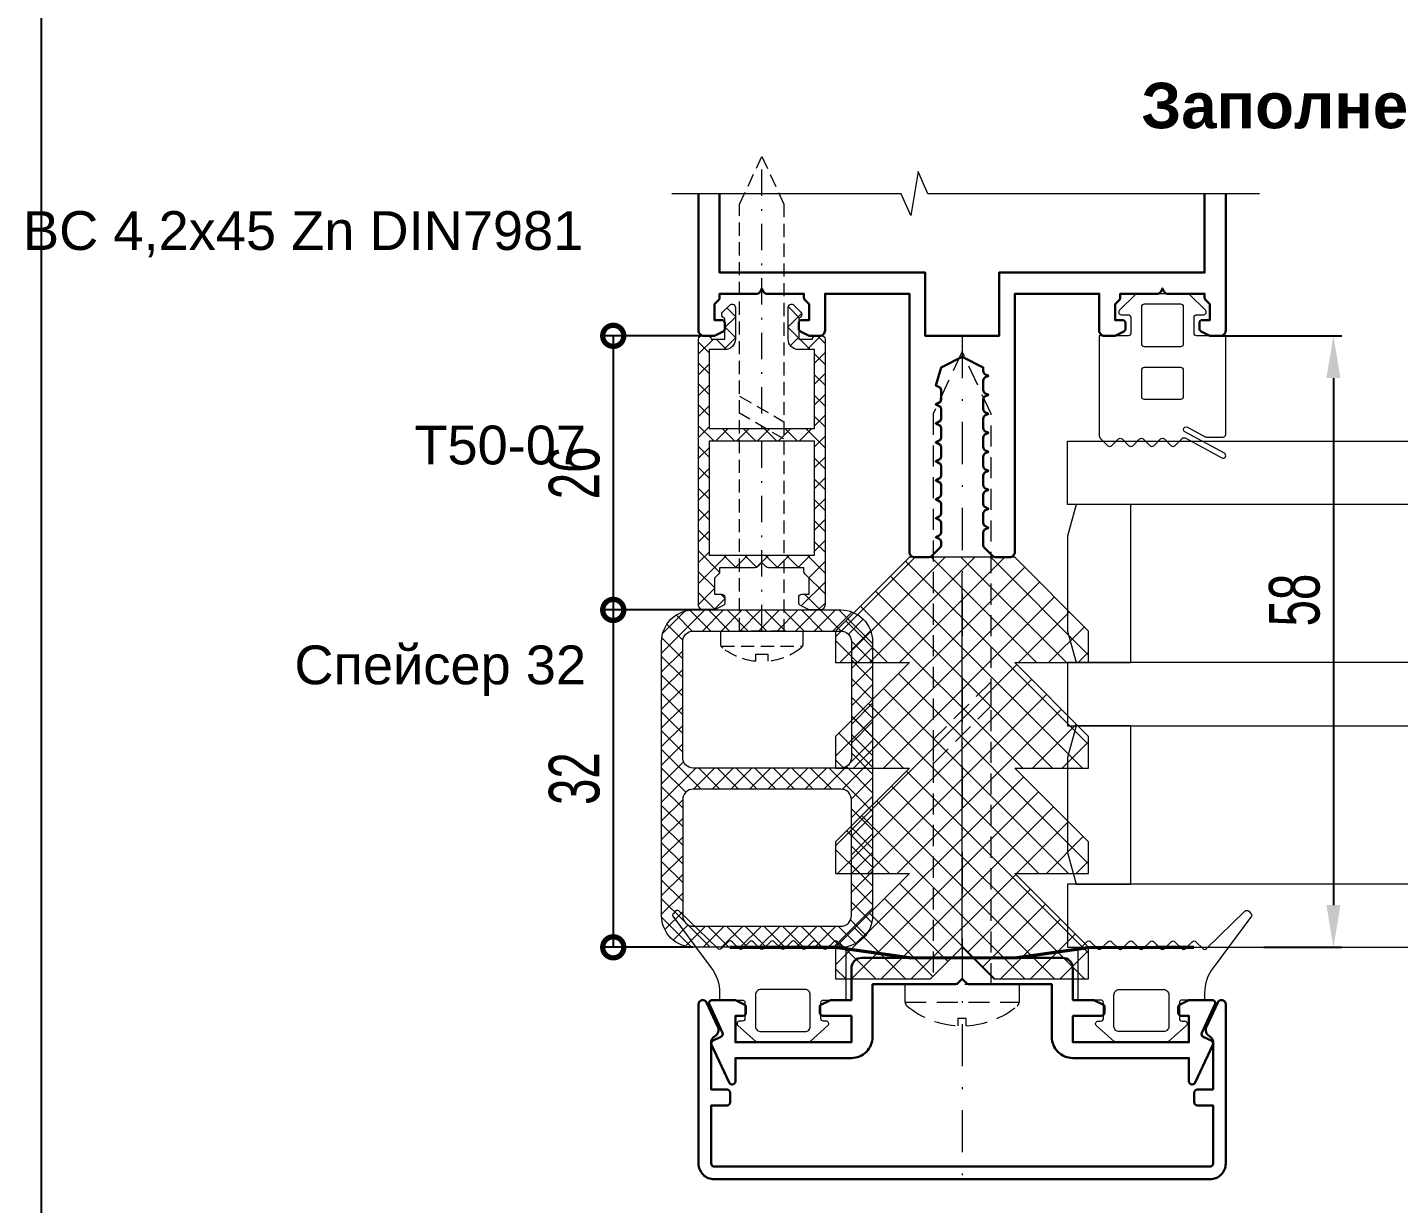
# Model space of a CAD drawing. Extents: x -37 to 8820, y -336 to 478.
# Drawn here: x 6114.2 to 6195.5, y 147.7 to 217.4 of the extents above; entities that cross this region are included whole.
import ezdxf

# ---------------------------------------------------------------- set-up
doc = ezdxf.new("R2010")
doc.units = 0
doc.header["$LTSCALE"] = 5
doc.linetypes.add('DASHDOT', pattern=[1, 0.5, -0.25, 0, -0.25])
doc.linetypes.add('HIDDEN', pattern=[0.375, 0.25, -0.125])
doc.layers.get('0').update_dxf_attribs({"linetype": 'CONTINUOUS', "lineweight": 30})
doc.layers.get('DEFPOINTS').update_dxf_attribs({"linetype": 'CONTINUOUS'})
for name, color, linetype, lineweight in [('1', 6, 'DASHDOT', 13), ('2', 3, 'HIDDEN', 13), ('Dimentions', 5, 'CONTINUOUS', 15), ('Glass', 5, 'CONTINUOUS', 20), ('Герлен', 7, 'CONTINUOUS', 60), ('Зигзаг', 1, 'CONTINUOUS', 15), ('Текстовый', 7, 'CONTINUOUS', 9), ('Уплотнители', 1, 'CONTINUOUS', 20), ('Штриховка', 1, 'CONTINUOUS', 5)]:
    doc.layers.add(name, color=color, linetype=linetype, lineweight=lineweight)
doc.layers.add('Скрытые', color=14, linetype='CONTINUOUS', plot=False)
doc.styles.add('3', font='RUSS.SHX', dxfattribs={"width": 0.7, "height": 3})
doc.styles.add('Каталожный', font='arial.ttf', dxfattribs={"height": 2.5})
doc.dimstyles.new('MX1_6', dxfattribs={"dimtxt": 3, "dimasz": 2.5, "dimexe": 0.5, "dimexo": 0, "dimgap": 0.8, "dimtad": 1, "dimlfac": 1.6, "dimdsep": 46, "dimtxsty": '3', "dimcen": 0, "dimclrd": 256, "dimclre": 256, "dimclrt": 256, "dimaunit": 1, "dimadec": 0, "dimazin": 0, "dimtfac": 1, "dimtmove": 0, "dimatfit": 1, "dimfxl": 1, "dimtvp": 1, "dimtolj": 1, "dimtzin": 0, "dimarcsym": 0})

# ---------------------------------------------------------------- blocks, each defined once
blk = doc.blocks.new('_DotSmall')
at = {"color": 0, "linetype": 'ByBlock', "const_width": 0.5}
blk.add_lwpolyline([(-0.0625, 0, 1), (0.0625, 0, 1)], format="xyb", close=True, dxfattribs=at)
blk = doc.blocks.new('*D139')
at = {"layer": 'DEFPOINTS', "color": 0, "linetype": 'Continuous', "transparency": 16777216}
for p in [(6154.274, 199.142), (6148.907, 182.894), (6154.564, 182.894)]:
    blk.add_point(p, dxfattribs=at)
at = {"layer": 'Dimentions', "linetype": 'Continuous', "lineweight": -2, "transparency": 16777216}
for p, q in [((6154.274, 199.142), (6148.407, 199.142)), ((6148.907, 199.142), (6148.907, 182.894)), ((6154.564, 182.894), (6148.407, 182.894))]:
    blk.add_line(p, q, dxfattribs=at)
at = {"layer": 'Dimentions', "linetype": 'Continuous', "lineweight": -2, "transparency": 16777216, "xscale": 2.5, "yscale": 2.5, "zscale": 2.5}
for p, rotation in [((6148.907, 199.142), 90), ((6148.907, 182.894), 270)]:
    blk.add_blockref('_DotSmall', p, dxfattribs=dict(at, rotation=rotation))
at = {"layer": 'Dimentions', "linetype": 'Continuous', "transparency": 16777216, "insert": (6146.607, 191.018), "char_height": 3, "attachment_point": 5, "rotation": 90, "style": '3'}
blk.add_mtext('\\A1;26', dxfattribs=at)
blk = doc.blocks.new('*D1028')
at = {"layer": 'DEFPOINTS', "color": 0, "transparency": 16777216}
for p in [(6184.352, 199.142), (6187.465, 162.892), (6191.595, 162.892)]:
    blk.add_point(p, dxfattribs=at)
at = {"layer": 'Dimentions', "lineweight": -2, "transparency": 16777216}
for p, q in [((6184.352, 199.142), (6192.095, 199.142)), ((6191.595, 196.642), (6191.595, 165.392)), ((6187.465, 162.892), (6192.095, 162.892))]:
    blk.add_line(p, q, dxfattribs=at)
at = {"layer": 'Dimentions', "transparency": 16777216}
for points in [[(6191.179, 196.642), (6192.012, 196.642), (6191.595, 199.142)], [(6191.179, 165.392), (6192.012, 165.392), (6191.595, 162.892)]]:
    blk.add_solid(points, dxfattribs=at)
at = {"layer": 'Dimentions', "transparency": 16777216, "insert": (6189.295, 183.478), "char_height": 3, "attachment_point": 5, "rotation": 90, "style": '3'}
blk.add_mtext('\\A1;58', dxfattribs=at)
blk = doc.blocks.new('*D1031')
at = {"layer": 'DEFPOINTS', "color": 0, "linetype": 'Continuous', "transparency": 16777216}
for p in [(6154.847, 182.892), (6148.907, 162.892), (6153.614, 162.892)]:
    blk.add_point(p, dxfattribs=at)
at = {"layer": 'Dimentions', "linetype": 'Continuous', "lineweight": -2, "transparency": 16777216}
for p, q in [((6154.847, 182.892), (6148.407, 182.892)), ((6148.907, 182.892), (6148.907, 162.892)), ((6153.614, 162.892), (6148.407, 162.892))]:
    blk.add_line(p, q, dxfattribs=at)
at = {"layer": 'Dimentions', "linetype": 'Continuous', "lineweight": -2, "transparency": 16777216, "xscale": 2.5, "yscale": 2.5, "zscale": 2.5}
for p, rotation in [((6148.907, 182.892), 90), ((6148.907, 162.892), 270)]:
    blk.add_blockref('_DotSmall', p, dxfattribs=dict(at, rotation=rotation))
at = {"layer": 'Dimentions', "linetype": 'Continuous', "transparency": 16777216, "insert": (6146.607, 172.892), "char_height": 3, "attachment_point": 5, "rotation": 90, "style": '3'}
blk.add_mtext('\\A1;32', dxfattribs=at)
blk = doc.blocks.new('*U63')
at = {"layer": '1'}
blk.add_line((0, 0), (0, -45), dxfattribs=at)
at = {"layer": '2'}
blk.add_line((-3.84, 1.45), (3.84, 1.45), dxfattribs=at)
blk.add_lwpolyline([(-0.6, 2.87, 0.143497), (-3.71, 1.61, 0.228881), (-3.9, 1.21), (-3.9, 0), (3.9, 0), (3.9, 1.21, 0.228881), (3.71, 1.61, 0.143497), (0.6, 2.87), (0.6, 2.24), (-0.6, 2.24)], format="xyb", close=True, dxfattribs=at)
for points in [[(-2.1, 0), (-2.1, -40.5), (0, -45), (2.1, -40.5), (2.1, 0)], [(2.1, -18.22), (-2.1, -20.65), (-2.1, -22.28), (2.1, -19.85)]]:
    blk.add_lwpolyline(points, close=True, dxfattribs=at)

msp = doc.modelspace()

# ---------------------------------------------------------------- hatches: boundary and pattern name
at = {"layer": 'Штриховка', "lineweight": 5}
h = msp.add_hatch(dxfattribs=at)
h.set_pattern_fill('ANSI37', color=256, scale=7, style=0)
h.set_pattern_definition([(45, (8528.3299, 7322.9586), (-0.61871843, 0.61871843), []), (135, (8528.3299, 7322.9586), (-0.61871843, -0.61871843), [])])
h.paths.add_polyline_path([(6160.8365, 192.8916), (6154.5865, 192.8916), (6154.5865, 186.1416), (6160.8365, 186.1416)], flags=16)
edge = h.paths.add_edge_path()
edge.add_line((6160.8365, 193.6416), (6160.8365, 198.3291))
edge.add_line((6160.8365, 198.3291), (6159.899, 198.3291))
edge.add_arc((6159.899, 198.9541), 0.625, 180, 270, ccw=False)
edge.add_line((6159.274, 198.9541), (6159.274, 200.8184))
edge.add_arc((6159.4723, 200.8184), 0.1982, 45, 180, ccw=False)
edge.add_line((6159.6124, 200.9586), (6160.0316, 200.5394))
edge.add_arc((6159.899, 200.4068), 0.1875, -45, 45, ccw=False)
edge.add_line((6160.0316, 200.2742), (6159.899, 200.1416))
edge.add_line((6159.899, 200.1416), (6159.899, 198.9541))
edge.add_line((6159.899, 198.9541), (6160.7115, 198.9541))
edge.add_arc((6160.899, 198.9541), 0.1875, 90, 180, ccw=False)
edge.add_line((6160.899, 199.1416), (6161.274, 199.1416))
edge.add_arc((6161.274, 198.9541), 0.1875, 0, 90, ccw=False)
edge.add_line((6161.4615, 198.9541), (6161.4615, 183.2041))
edge.add_arc((6161.149, 183.2041), 0.3125, -90, 0, ccw=False)
edge.add_line((6161.149, 182.8916), (6160.5683, 182.8916))
edge.add_arc((6160.5683, 183.0791), 0.1875, 243.434949, 270, ccw=False)
edge.add_line((6160.4845, 182.9114), (6160.0027, 183.1523))
edge.add_arc((6160.0865, 183.32), 0.1875, 180, 243.434949, ccw=False)
edge.add_line((6159.899, 183.32), (6159.899, 183.6416))
edge.add_arc((6160.0865, 183.6416), 0.1875, 90, 180, ccw=False)
edge.add_line((6160.0865, 183.8291), (6160.524, 183.8291))
edge.add_line((6160.524, 183.8291), (6160.524, 184.7666))
edge.add_line((6160.524, 184.7666), (6160.2665, 185.0242))
edge.add_arc((6160.399, 185.1568), 0.1875, 180, 225, ccw=False)
edge.add_line((6160.2115, 185.1568), (6160.2115, 185.3916))
edge.add_line((6160.2115, 185.3916), (6158.1017, 185.3916))
edge.add_arc((6158.1017, 185.5791), 0.1875, 225, 270, ccw=False)
edge.add_line((6157.9691, 185.4465), (6157.7115, 185.7041))
edge.add_line((6157.7115, 185.7041), (6157.454, 185.4465))
edge.add_arc((6157.3214, 185.5791), 0.1875, 270, 315, ccw=False)
edge.add_line((6157.3214, 185.3916), (6155.2115, 185.3916))
edge.add_line((6155.2115, 185.3916), (6155.2115, 185.1568))
edge.add_arc((6155.024, 185.1568), 0.1875, -45, 0, ccw=False)
edge.add_line((6155.1566, 185.0242), (6154.899, 184.7666))
edge.add_line((6154.899, 184.7666), (6154.899, 183.8291))
edge.add_line((6154.899, 183.8291), (6155.3365, 183.8291))
edge.add_arc((6155.3365, 183.6416), 0.1875, 0, 90, ccw=False)
edge.add_line((6155.524, 183.6416), (6155.524, 183.32))
edge.add_arc((6155.3365, 183.32), 0.1875, -63.434949, 0, ccw=False)
edge.add_line((6155.4204, 183.1523), (6154.9386, 182.9114))
edge.add_arc((6154.8548, 183.0791), 0.1875, 270, 296.565051, ccw=False)
edge.add_line((6154.8548, 182.8916), (6154.274, 182.8916))
edge.add_arc((6154.274, 183.2041), 0.3125, 180, 270, ccw=False)
edge.add_line((6153.9615, 183.2041), (6153.9615, 198.9541))
edge.add_arc((6154.149, 198.9541), 0.1875, 90, 180, ccw=False)
edge.add_line((6154.149, 199.1416), (6154.524, 199.1416))
edge.add_arc((6154.524, 198.9541), 0.1875, 0, 90, ccw=False)
edge.add_line((6154.7115, 198.9541), (6155.524, 198.9541))
edge.add_line((6155.524, 198.9541), (6155.524, 200.1416))
edge.add_line((6155.524, 200.1416), (6155.3915, 200.2742))
edge.add_arc((6155.524, 200.4068), 0.1875, 135, 225, ccw=False)
edge.add_line((6155.3915, 200.5394), (6155.8107, 200.9586))
edge.add_arc((6155.9508, 200.8184), 0.1982, 0, 135, ccw=False)
edge.add_line((6156.149, 200.8184), (6156.149, 198.9541))
edge.add_arc((6155.524, 198.9541), 0.625, -90, 0, ccw=False)
edge.add_line((6155.524, 198.3291), (6154.5865, 198.3291))
edge.add_line((6154.5865, 198.3291), (6154.5865, 193.6416))
edge.add_line((6154.5865, 193.6416), (6160.8365, 193.6416))
h = msp.add_hatch(dxfattribs=at)
h.set_pattern_fill('NET', color=256, scale=10, angle=45, style=0)
h.set_pattern_definition([(45, (1093.7875, 2873.4894), (-0.88388348, 0.88388348), []), (135, (1093.7875, 2873.4894), (-0.88388348, -0.88388348), [])])
h.paths.add_polyline_path([(6171.4615, 161.0166), (6177.0865, 161.0166), (6177.0865, 162.8916), (6172.7115, 167.2666), (6177.0865, 167.2666), (6177.0865, 169.1416), (6172.7115, 173.5166), (6177.0865, 173.5166), (6177.0865, 175.3916), (6172.7115, 179.7666), (6177.0865, 179.7666), (6177.0865, 181.6416), (6172.7115, 186.0166), (6166.4615, 186.0166), (6162.0865, 181.6416), (6162.0865, 179.7666), (6166.4615, 179.7666), (6162.0865, 175.3916), (6162.0865, 173.5166), (6166.4615, 173.5166), (6162.0865, 169.1416), (6162.0865, 167.2666), (6166.4615, 167.2666), (6162.0865, 162.8916), (6162.0865, 161.0166), (6167.7115, 161.0166), (6169.5865, 162.8916)])
at = {"layer": 'Штриховка'}
h = msp.add_hatch(dxfattribs=at)
h.set_pattern_fill('NET', color=256, scale=6.25, angle=135, style=0)
h.set_pattern_definition([(135, (3746.9645, -3692.8353), (-0.55242717, -0.55242717), []), (225, (3746.9645, -3692.8353), (0.55242717, -0.55242717), [])])
edge = h.paths.add_edge_path()
edge.add_line((6151.774, 164.7666), (6151.774, 181.0166))
edge.add_arc((6153.649, 181.0166), 1.875, 90, 180, ccw=False)
edge.add_line((6153.649, 182.8916), (6162.399, 182.8916))
edge.add_arc((6162.399, 181.0166), 1.875, 0, 90, ccw=False)
edge.add_line((6164.274, 181.0166), (6164.274, 164.7666))
edge.add_arc((6162.399, 164.7666), 1.875, 270, 360, ccw=False)
edge.add_line((6162.399, 162.8916), (6153.649, 162.8916))
edge.add_arc((6153.649, 164.7666), 1.875, 180, 270, ccw=False)
edge = h.paths.add_edge_path(flags=16)
edge.add_line((6153.649, 164.1416), (6162.399, 164.1416))
edge.add_arc((6162.399, 164.7666), 0.625, 270, 360)
edge.add_line((6163.024, 164.7666), (6163.024, 171.6416))
edge.add_arc((6162.399, 171.6416), 0.625, 360, 450)
edge.add_line((6162.399, 172.2666), (6153.649, 172.2666))
edge.add_arc((6153.649, 171.6416), 0.625, 90, 180)
edge.add_line((6153.024, 171.6416), (6153.024, 164.7666))
edge.add_arc((6153.649, 164.7666), 0.625, 180, 270)
edge = h.paths.add_edge_path(flags=16)
edge.add_line((6153.024, 174.1416), (6153.024, 181.0166))
edge.add_arc((6153.649, 181.0166), 0.625, 90, 180, ccw=False)
edge.add_line((6153.649, 181.6416), (6162.399, 181.6416))
edge.add_arc((6162.399, 181.0166), 0.625, 0, 90, ccw=False)
edge.add_line((6163.024, 181.0166), (6163.024, 174.1416))
edge.add_arc((6162.399, 174.1416), 0.625, 270, 360, ccw=False)
edge.add_line((6162.399, 173.5166), (6153.649, 173.5166))
edge.add_arc((6153.649, 174.1416), 0.625, 180, 270, ccw=False)

# ---------------------------------------------------------------- linework, layer by layer
msp.add_lwpolyline([(6153.9615, 207.5687), (6153.9615, 199.4541, 0.4142136), (6154.274, 199.1416), (6154.8548, 199.1416, 0.1164338), (6154.9386, 199.1614), (6155.4204, 199.4023, 0.284079), (6155.524, 199.57), (6155.524, 199.8916, 0.4142136), (6155.3365, 200.0791), (6154.899, 200.0791), (6154.899, 201.0166), (6155.1566, 201.2742, 0.1989124), (6155.2115, 201.4068), (6155.2115, 201.6416), (6157.4394, 201.6416, 0.284079), (6157.6071, 201.7453), (6157.7115, 201.9541), (6157.816, 201.7453, 0.284079), (6157.9837, 201.6416), (6160.2115, 201.6416), (6160.2115, 201.4068, 0.1989124), (6160.2665, 201.2742), (6160.524, 201.0166), (6160.524, 200.0791), (6160.0865, 200.0791, 0.4142136), (6159.899, 199.8916), (6159.899, 199.57, 0.284079), (6160.0027, 199.4023), (6160.4845, 199.1614, 0.1164338), (6160.5683, 199.1416), (6161.149, 199.1416, 0.4142136), (6161.4615, 199.4541), (6161.4615, 201.6416), (6166.4615, 201.6416), (6166.4615, 186.3291, 0.4142136), (6166.774, 186.0166), (6167.6339, 186.0166, 0.1989124), (6167.7665, 186.0715), (6168.2816, 186.5867, 0.1989124), (6168.3365, 186.7193), (6168.3365, 186.932, 0.284079), (6168.2329, 187.0997), (6168.024, 187.2041), (6168.2329, 187.3086, 0.284079), (6168.3365, 187.4763), (6168.3365, 188.057, 0.284079), (6168.2329, 188.2247), (6168.024, 188.3291), (6168.2329, 188.4336, 0.284079), (6168.3365, 188.6013), (6168.3365, 189.182, 0.284079), (6168.2329, 189.3497), (6168.024, 189.4541), (6168.2329, 189.5586, 0.284079), (6168.3365, 189.7263), (6168.3365, 190.307, 0.284079), (6168.2329, 190.4747), (6168.024, 190.5791), (6168.2329, 190.6836, 0.284079), (6168.3365, 190.8513), (6168.3365, 191.432, 0.284079), (6168.2329, 191.5997), (6168.024, 191.7041), (6168.2329, 191.8086, 0.284079), (6168.3365, 191.9763), (6168.3365, 192.557, 0.284079), (6168.2329, 192.7247), (6168.024, 192.8291), (6168.2329, 192.9336, 0.284079), (6168.3365, 193.1013), (6168.3365, 193.682, 0.284079), (6168.2329, 193.8497), (6168.024, 193.9541), (6168.2329, 194.0586, 0.284079), (6168.3365, 194.2263), (6168.3365, 194.807, 0.284079), (6168.2329, 194.9747), (6168.024, 195.0791), (6168.2329, 195.1836, 0.284079), (6168.3365, 195.3513), (6168.3365, 195.932, 0.284079), (6168.2329, 196.0997), (6168.024, 196.2041), (6168.3365, 197.2666), (6169.5865, 197.8916), (6170.8365, 197.2666), (6170.8365, 197.0388, 0.284079), (6170.9402, 196.8711), (6171.149, 196.7666), (6170.9402, 196.6622, 0.284079), (6170.8365, 196.4945), (6170.8365, 195.9138, 0.284079), (6170.9402, 195.7461), (6171.149, 195.6416), (6170.9402, 195.5372, 0.284079), (6170.8365, 195.3695), (6170.8365, 194.7888, 0.284079), (6170.9402, 194.6211), (6171.149, 194.5166), (6170.9402, 194.4122, 0.284079), (6170.8365, 194.2445), (6170.8365, 193.6638, 0.284079), (6170.9402, 193.4961), (6171.149, 193.3916), (6170.9402, 193.2872, 0.284079), (6170.8365, 193.1195), (6170.8365, 192.5388, 0.284079), (6170.9402, 192.3711), (6171.149, 192.2666), (6170.9402, 192.1622, 0.284079), (6170.8365, 191.9945), (6170.8365, 191.4138, 0.284079), (6170.9402, 191.2461), (6171.149, 191.1416), (6170.9402, 191.0372, 0.284079), (6170.8365, 190.8695), (6170.8365, 190.2888, 0.284079), (6170.9402, 190.1211), (6171.149, 190.0166), (6170.9402, 189.9122, 0.284079), (6170.8365, 189.7445), (6170.8365, 189.1638, 0.284079), (6170.9402, 188.9961), (6171.149, 188.8916), (6170.9402, 188.7872, 0.284079), (6170.8365, 188.6195), (6170.8365, 188.0388, 0.284079), (6170.9402, 187.8711), (6171.149, 187.7666), (6170.9402, 187.6622, 0.284079), (6170.8365, 187.4945), (6170.8365, 186.7193, 0.1989124), (6170.8915, 186.5867), (6171.4066, 186.0715, 0.1989124), (6171.5392, 186.0166), (6172.399, 186.0166, 0.4142136), (6172.7115, 186.3291), (6172.7115, 201.6416), (6177.7115, 201.6416), (6177.7115, 199.4541, 0.4142136), (6178.024, 199.1416), (6178.6048, 199.1416, 0.1164338), (6178.6886, 199.1614), (6179.1704, 199.4023, 0.284079), (6179.274, 199.57), (6179.274, 199.8916, 0.4142136), (6179.0865, 200.0791), (6178.649, 200.0791), (6178.649, 201.0166), (6178.9066, 201.2742, 0.1989124), (6178.9615, 201.4068), (6178.9615, 201.6416), (6181.1894, 201.6416, 0.284079), (6181.3571, 201.7453), (6181.4615, 201.9541), (6181.566, 201.7453, 0.284079), (6181.7337, 201.6416), (6183.9615, 201.6416), (6183.9615, 201.4068, 0.1989124), (6184.0165, 201.2742), (6184.274, 201.0166), (6184.274, 200.0791), (6183.8365, 200.0791, 0.4142136), (6183.649, 199.8916), (6183.649, 199.57, 0.284079), (6183.7527, 199.4023), (6184.2345, 199.1614, 0.1164338), (6184.3183, 199.1416), (6184.899, 199.1416, 0.4142136), (6185.2115, 199.4541), (6185.2115, 207.5687)], format="xyb")
msp.add_lwpolyline([(6155.2115, 207.5687), (6155.2115, 202.8916), (6167.399, 202.8916), (6167.399, 199.1416), (6171.774, 199.1416), (6171.774, 202.8916), (6183.9615, 202.8916), (6183.9615, 207.5687)])
for points in [[(6154.7291, 157.1127, -0.4142136), (6154.8198, 157.3619), (6155.2916, 157.5819, 0.4142136), (6155.3823, 157.831), (6154.6041, 159.4999, -0.5486188), (6154.774, 159.7666), (6156.1048, 159.7666, -0.1164338), (6156.1886, 159.7468), (6156.6704, 159.5059, -0.284079), (6156.774, 159.3382), (6156.774, 159.0166, -0.4142136), (6156.5865, 158.8291), (6156.149, 158.8291), (6156.149, 157.2666), (6163.024, 157.2666), (6163.024, 158.8291), (6161.3365, 158.8291, -0.4142136), (6161.149, 159.0166), (6161.149, 159.3382, -0.284079), (6161.2527, 159.5059), (6161.7345, 159.7468, -0.1164338), (6161.8183, 159.7666), (6163.024, 159.7666), (6163.024, 161.6416, -0.4142136), (6163.649, 162.2666), (6175.524, 162.2666, -0.4142136), (6176.149, 161.6416), (6176.149, 159.7666), (6177.3548, 159.7666, -0.1164338), (6177.4386, 159.7468), (6177.9204, 159.5059, -0.284079), (6178.024, 159.3382), (6178.024, 159.0166, -0.4142136), (6177.8365, 158.8291), (6176.149, 158.8291), (6176.149, 157.2666), (6183.024, 157.2666), (6183.024, 158.8291), (6182.5865, 158.8291, -0.4142136), (6182.399, 159.0166), (6182.399, 159.3382, -0.284079), (6182.5027, 159.5059), (6182.9845, 159.7468, -0.1164338), (6183.0683, 159.7666), (6184.399, 159.7666, -0.5486188), (6184.569, 159.4999), (6183.7908, 157.831, 0.4142136), (6183.8815, 157.5819), (6184.3533, 157.3619, -0.4142136), (6184.444, 157.1127), (6183.4005, 154.8749, -0.2914734), (6183.2305, 154.7666), (6183.2115, 154.7666, -0.4142136), (6183.024, 154.9541), (6183.024, 156.3291), (6176.149, 156.3291, -0.4142136), (6174.899, 157.5791), (6174.899, 160.7041), (6169.9767, 160.7041, -0.1989124), (6169.8441, 160.759), (6169.5865, 161.0166), (6169.329, 160.759, -0.1989124), (6169.1964, 160.7041), (6164.274, 160.7041), (6164.274, 157.5791, -0.4142136), (6163.024, 156.3291), (6156.149, 156.3291), (6156.149, 154.9541, -0.4142136), (6155.9615, 154.7666), (6155.9426, 154.7666, -0.2914734), (6155.7726, 154.8749)], [(6184.4615, 154.4541), (6184.4615, 157.2799, 0.2797393), (6184.2596, 157.6126, -0.4015594), (6184.065, 158.1856), (6184.735, 159.6223, -0.8025849), (6185.2115, 159.5166), (6185.2115, 150.0791, -0.4142136), (6184.274, 149.1416), (6154.899, 149.1416, -0.4142136), (6153.9615, 150.0791), (6153.9615, 159.5166, -0.8025849), (6154.4381, 159.6223), (6155.1081, 158.1856, -0.4015594), (6154.9135, 157.6126, 0.2797393), (6154.7115, 157.2799), (6154.7115, 154.4541), (6155.649, 154.4541, -0.4142136), (6155.8365, 154.2666), (6155.8365, 153.7041, -0.4142136), (6155.649, 153.5166), (6154.7115, 153.5166), (6154.7115, 150.0791, 0.4142136), (6154.899, 149.8916), (6184.274, 149.8916, 0.4142136), (6184.4615, 150.0791), (6184.4615, 153.5166), (6183.524, 153.5166, -0.4142136), (6183.3365, 153.7041), (6183.3365, 154.2666, -0.4142136), (6183.524, 154.4541)]]:
    msp.add_lwpolyline(points, format="xyb", close=True)
at = {"layer": '1'}
msp.add_line((6169.5865, 199.1416), (6169.5865, 149.1416), dxfattribs=at)
at = {"layer": '2'}
msp.add_line((6166.2115, 159.6481), (6172.9615, 159.6481), dxfattribs=at)
for points in [[(6171.3053, 160.7041), (6171.3053, 194.5183), (6169.5865, 198.2041), (6167.8678, 194.5183), (6167.8678, 160.7041)], [(6167.8678, 173.77), (6171.3053, 177.2075), (6171.3053, 178.6398), (6167.8678, 175.2023)]]:
    msp.add_lwpolyline(points, close=True, dxfattribs=at)
msp.add_lwpolyline([(6169.3409, 158.2413, -0.1618489), (6166.3252, 159.407, -0.2238875), (6166.2115, 159.6481), (6166.2115, 160.7041), (6172.9615, 160.7041), (6172.9615, 159.6481, -0.2238875), (6172.8479, 159.407, -0.1618489), (6169.8322, 158.2413), (6169.8322, 158.6789), (6169.3409, 158.6789)], format="xyb", close=True, dxfattribs=at)
at = {"layer": 'Glass'}
for points in [[(6217.4039, 189.1416), (6175.8365, 189.1416), (6175.8365, 192.8916), (6217.4039, 192.8916)], [(6176.339, 179.7666), (6179.5865, 179.7666), (6179.5865, 189.1416), (6176.339, 189.1416), (6175.8365, 187.2666), (6175.8365, 181.6416)], [(6217.4039, 179.7666), (6175.8365, 179.7666), (6175.8365, 176.0166), (6217.4039, 176.0166)], [(6176.339, 166.6416), (6179.5865, 166.6416), (6179.5865, 176.0166), (6176.339, 176.0166), (6175.8365, 174.1416), (6175.8365, 168.5166)], [(6217.4039, 166.6416), (6175.8365, 166.6416), (6175.8365, 162.8916), (6217.4039, 162.8916)]]:
    msp.add_lwpolyline(points, close=True, dxfattribs=at)
at = {"layer": 'Герлен', "ltscale": 2, "const_width": 0.1875}
msp.add_lwpolyline([(6155.8164, 162.8916), (6162.0865, 162.8916), (6166.5285, 162.2666), (6172.7785, 162.2666), (6177.0865, 162.8764), (6183.3337, 162.8916)], dxfattribs=at)
at = {"layer": 'Зигзаг'}
msp.add_lwpolyline([(6187.205, 207.5687), (6167.5621, 207.5687), (6166.9812, 208.8866), (6166.5456, 206.2739), (6165.9631, 207.5687), (6152.3732, 207.5687)], dxfattribs=at)
at = {"layer": 'Скрытые', "linetype": 'Continuous'}
msp.add_lwpolyline([(6280, 10), (6280, 287), (6115, 287), (6115, 10)], close=True, dxfattribs=at)
at = {"layer": 'Уплотнители'}
msp.add_line((6169.5865, 162.8916), (6169.5865, 185.0791), dxfattribs=at)
for points in [[(6182.9423, 193.7275), (6183.9874, 193.1605, 0.1249127), (6184.0619, 193.1416), (6185.0553, 193.1416, 0.4142136), (6185.2115, 193.2979), (6185.2115, 199.1416), (6183.4928, 199.1416, -0.4142136), (6183.3365, 199.2979), (6183.3365, 200.2354, -0.4142136), (6183.4928, 200.3916), (6183.899, 200.3916, 0.6685867), (6184.0094, 200.6585), (6183.0698, 201.596, 0.1986192), (6182.9594, 201.6416), (6179.9637, 201.6416, 0.1986192), (6179.8533, 201.596), (6178.9137, 200.6585, 0.6685867), (6179.024, 200.3916), (6179.4303, 200.3916, -0.4142136), (6179.5865, 200.2354), (6179.5865, 199.2979, -0.4142136), (6179.4303, 199.1416), (6177.7115, 199.1416), (6177.7115, 193.2063, 0.1989124), (6177.7573, 193.0959), (6178.2261, 192.6271, 0.4142136), (6178.447, 192.6271), (6178.8511, 193.0311, -0.4142136), (6179.072, 193.0311), (6179.4761, 192.6271, 0.4142136), (6179.697, 192.6271), (6180.1011, 193.0311, -0.4142136), (6180.322, 193.0311), (6180.7261, 192.6271, 0.4142136), (6180.947, 192.6271), (6181.3511, 193.0311, -0.4142136), (6181.572, 193.0311), (6181.9761, 192.6271, 0.4142136), (6182.197, 192.6271), (6182.6291, 193.0592, -0.3320761), (6182.8141, 193.086), (6184.9808, 191.9105, 1), (6185.1298, 192.1852), (6182.7933, 193.4528, -1)], [(6160.8365, 193.6416), (6160.8365, 198.3291), (6159.899, 198.3291, -0.4142136), (6159.274, 198.9541), (6159.274, 200.8184, -0.6681786), (6159.6124, 200.9586), (6160.0316, 200.5394, -0.4142136), (6160.0316, 200.2742), (6159.899, 200.1416), (6159.899, 198.9541), (6160.7115, 198.9541, -0.4142136), (6160.899, 199.1416), (6161.274, 199.1416, -0.4142136), (6161.4615, 198.9541), (6161.4615, 183.2041, -0.4142136), (6161.149, 182.8916), (6160.5683, 182.8916, -0.1164338), (6160.4845, 182.9114), (6160.0027, 183.1523, -0.284079), (6159.899, 183.32), (6159.899, 183.6416, -0.4142136), (6160.0865, 183.8291), (6160.524, 183.8291), (6160.524, 184.7666), (6160.2665, 185.0242, -0.1989124), (6160.2115, 185.1568), (6160.2115, 185.3916), (6158.1017, 185.3916, -0.1989124), (6157.9691, 185.4465), (6157.7115, 185.7041), (6157.454, 185.4465, -0.1989124), (6157.3214, 185.3916), (6155.2115, 185.3916), (6155.2115, 185.1568, -0.1989124), (6155.1566, 185.0242), (6154.899, 184.7666), (6154.899, 183.8291), (6155.3365, 183.8291, -0.4142136), (6155.524, 183.6416), (6155.524, 183.32, -0.284079), (6155.4204, 183.1523), (6154.9386, 182.9114, -0.1164338), (6154.8548, 182.8916), (6154.274, 182.8916, -0.4142136), (6153.9615, 183.2041), (6153.9615, 198.9541, -0.4142136), (6154.149, 199.1416), (6154.524, 199.1416, -0.4142136), (6154.7115, 198.9541), (6155.524, 198.9541), (6155.524, 200.1416), (6155.3915, 200.2742, -0.4142136), (6155.3915, 200.5394), (6155.8107, 200.9586, -0.6681786), (6156.149, 200.8184), (6156.149, 198.9541, -0.4142136), (6155.524, 198.3291), (6154.5865, 198.3291), (6154.5865, 193.6416)], [(6182.5553, 201.0166), (6180.3678, 201.0166, 0.4142136), (6180.2115, 200.8604), (6180.2115, 198.6729, 0.4142136), (6180.3678, 198.5166), (6182.5553, 198.5166, 0.4142136), (6182.7115, 198.6729), (6182.7115, 200.8604, 0.4142136)], [(6182.5553, 197.2666), (6180.3678, 197.2666, 0.4142136), (6180.2115, 197.1104), (6180.2115, 195.5479, 0.4142136), (6180.3678, 195.3916), (6182.5553, 195.3916, 0.4142136), (6182.7115, 195.5479), (6182.7115, 197.1104, 0.4142136)], [(6151.774, 164.7666), (6151.774, 181.0166, -0.4142136), (6153.649, 182.8916), (6162.399, 182.8916, -0.4142136), (6164.274, 181.0166), (6164.274, 164.7666, -0.4142136), (6162.399, 162.8916), (6153.649, 162.8916, -0.4142136)], [(6153.024, 174.1416), (6153.024, 181.0166, -0.4142136), (6153.649, 181.6416), (6162.399, 181.6416, -0.4142136), (6163.024, 181.0166), (6163.024, 174.1416, -0.4142136), (6162.399, 173.5166), (6153.649, 173.5166, -0.4142136)], [(6153.649, 164.1416), (6162.399, 164.1416, 0.4142136), (6163.024, 164.7666), (6163.024, 171.6416, 0.4142136), (6162.399, 172.2666), (6153.649, 172.2666, 0.4142136), (6153.024, 171.6416), (6153.024, 164.7666, 0.4142136)], [(6161.3678, 158.5166, -0.4142136), (6161.2115, 158.6729), (6161.2115, 159.6104, -0.4142136), (6161.3678, 159.7666), (6162.7115, 159.7666), (6162.7115, 162.6546, 0.1989124), (6162.6749, 162.743), (6162.197, 163.2209, 0.4142136), (6161.9761, 163.2209), (6161.572, 162.8168, -0.4142136), (6161.3511, 162.8168), (6160.947, 163.2209, 0.4142136), (6160.7261, 163.2209), (6160.322, 162.8168, -0.4142136), (6160.1011, 162.8168), (6159.697, 163.2209, 0.4142136), (6159.4761, 163.2209), (6159.072, 162.8168, -0.4142136), (6158.8511, 162.8168), (6158.447, 163.2209, 0.4142136), (6158.2261, 163.2209), (6157.822, 162.8168, -0.4142136), (6157.6011, 162.8168), (6157.197, 163.2209, 0.4142136), (6156.9761, 163.2209), (6156.572, 162.8168, -0.4142136), (6156.3511, 162.8168), (6155.947, 163.2209, 0.4142136), (6155.7261, 163.2209), (6155.322, 162.8168, -0.4142136), (6155.1011, 162.8168), (6152.822, 165.0311, 0.4142136), (6152.6011, 165.0311), (6152.4697, 164.8998, 0.2925382), (6152.4336, 164.7353), (6154.7144, 161.6821, -0.1617878), (6155.2115, 160.1859), (6155.2115, 159.7666), (6156.5553, 159.7666, -0.4142136), (6156.7115, 159.6104), (6156.7115, 158.6729, -0.4142136), (6156.5553, 158.5166), (6156.399, 158.5166, 0.6685867), (6156.2887, 158.2498), (6157.3533, 157.3123, 0.1986192), (6157.4637, 157.2666), (6160.4594, 157.2666, 0.1986192), (6160.5698, 157.3123), (6161.6344, 158.2498, 0.6685867), (6161.524, 158.5166)], [(6177.8053, 158.5166, 0.4142136), (6177.9615, 158.6729), (6177.9615, 159.6104, 0.4142136), (6177.8053, 159.7666), (6176.4615, 159.7666), (6176.4615, 162.6546, -0.1989124), (6176.4982, 162.743), (6176.9761, 163.2209, -0.4142136), (6177.197, 163.2209), (6177.6011, 162.8168, 0.4142136), (6177.822, 162.8168), (6178.2261, 163.2209, -0.4142136), (6178.447, 163.2209), (6178.8511, 162.8168, 0.4142136), (6179.072, 162.8168), (6179.4761, 163.2209, -0.4142136), (6179.697, 163.2209), (6180.1011, 162.8168, 0.4142136), (6180.322, 162.8168), (6180.7261, 163.2209, -0.4142136), (6180.947, 163.2209), (6181.3511, 162.8168, 0.4142136), (6181.572, 162.8168), (6181.9761, 163.2209, -0.4142136), (6182.197, 163.2209), (6182.6011, 162.8168, 0.4142136), (6182.822, 162.8168), (6183.2261, 163.2209, -0.4142136), (6183.447, 163.2209), (6183.8511, 162.8168, 0.4142136), (6184.072, 162.8168), (6186.3511, 165.0311, -0.4142136), (6186.572, 165.0311), (6186.7034, 164.8998, -0.2925382), (6186.7395, 164.7353), (6184.4587, 161.6821, 0.1617878), (6183.9615, 160.1859), (6183.9615, 159.7666), (6182.6178, 159.7666, 0.4142136), (6182.4615, 159.6104), (6182.4615, 158.6729, 0.4142136), (6182.6178, 158.5166), (6182.774, 158.5166, -0.6685867), (6182.8844, 158.2498), (6181.8198, 157.3123, -0.1986192), (6181.7094, 157.2666), (6178.7137, 157.2666, -0.1986192), (6178.6033, 157.3123), (6177.5387, 158.2498, -0.6685867), (6177.649, 158.5166)], [(6157.649, 157.8916), (6160.274, 157.8916, 0.4142136), (6160.5865, 158.2041), (6160.5865, 160.0791, 0.4142136), (6160.274, 160.3916), (6157.649, 160.3916, 0.4142136), (6157.3365, 160.0791), (6157.3365, 158.2041, 0.4142136)], [(6181.524, 157.8916), (6178.899, 157.8916, -0.4142136), (6178.5865, 158.2041), (6178.5865, 160.0791, -0.4142136), (6178.899, 160.3916), (6181.524, 160.3916, -0.4142136), (6181.8365, 160.0791), (6181.8365, 158.2041, -0.4142136)]]:
    msp.add_lwpolyline(points, format="xyb", close=True, dxfattribs=at)
for points in [[(6160.8365, 192.8916), (6154.5865, 192.8916), (6154.5865, 186.1416), (6160.8365, 186.1416)], [(6171.4615, 161.0166), (6177.0865, 161.0166), (6177.0865, 162.8916), (6172.7115, 167.2666), (6177.0865, 167.2666), (6177.0865, 169.1416), (6172.7115, 173.5166), (6177.0865, 173.5166), (6177.0865, 175.3916), (6172.7115, 179.7666), (6177.0865, 179.7666), (6177.0865, 181.6416), (6172.7115, 186.0166), (6166.4615, 186.0166), (6162.0865, 181.6416), (6162.0865, 179.7666), (6166.4615, 179.7666), (6162.0865, 175.3916), (6162.0865, 173.5166), (6166.4615, 173.5166), (6162.0865, 169.1416), (6162.0865, 167.2666), (6166.4615, 167.2666), (6162.0865, 162.8916), (6162.0865, 161.0166), (6167.7115, 161.0166), (6169.5865, 162.8916)]]:
    msp.add_lwpolyline(points, close=True, dxfattribs=at)

# ---------------------------------------------------------------- block references
at = {"xscale": -0.625, "yscale": 0.625, "zscale": 0.625, "rotation": 180}
msp.add_blockref('*U63', (6157.7115, 181.6416), dxfattribs=at)

# ---------------------------------------------------------------- texts
at = {"layer": 'Текстовый', "linetype": 'Continuous', "insert": (6180.2112, 214.1476), "char_height": 2.7, "width": 42.664921, "attachment_point": 1, "style": 'Каталожный'}
msp.add_mtext('{\\fArial|b1|i0|c204|p34;Заполнение 48 мм}', dxfattribs=at)
at = {"layer": 'Текстовый', "linetype": 'Continuous', "char_height": 2.5, "attachment_point": 1, "line_spacing_factor": 0.85, "style": 'Каталожный'}
for s, insert, width in [('\\pxi-2,l2,r-2.0333,se1.0833,qr,t4;{\\H0.92x;ВС 4,2х45 Zn DIN7981}', (6114, 206.5316), 28.050866), ('\\pxi-2,l2,r-2.0333,se1.0833,qr,t4;{\\H0.92x;\\PТ50-07 \\P\\P\\P\\PСпейсер 32}', (6121.8538, 197.0796), 20.358355)]:
    msp.add_mtext(s, dxfattribs=dict(at, insert=insert, width=width))

# ---------------------------------------------------------------- dimensions: what is measured, and where the dimension line sits
at = {"layer": 'Dimentions', "linetype": 'Continuous'}
for base, p1, p2, picture, middle in [((6148.907, 182.8945), (6154.274, 199.1416), (6154.5644, 182.8945), '*D139', (6146.607, 191.0181)), ((6148.907, 162.892), (6154.8473, 182.8916), (6153.614, 162.892), '*D1031', (6146.607, 172.8918))]:
    dim = msp.add_linear_dim(base=base, p1=p1, p2=p2, angle=90, dimstyle='MX1_6', override={"dimdec": 0, "dimblk1": 'DotSmall', "dimblk2": 'DotSmall', "dimsah": 1}, dxfattribs=at)
    dim.commit()
    dim.dimension.update_dxf_attribs({"geometry": picture, "text_midpoint": middle})
at = {"layer": 'Dimentions'}
dim = msp.add_linear_dim(base=(6191.5953, 162.8916), p1=(6184.3522, 199.1416), p2=(6187.4654, 162.8916), angle=90, dimstyle='MX1_6', dxfattribs=at)
dim.commit()
dim.dimension.update_dxf_attribs({"geometry": '*D1028', "text_midpoint": (6191.5953, 183.4781), "dimtype": 160})

doc.saveas('drawing.dxf')
